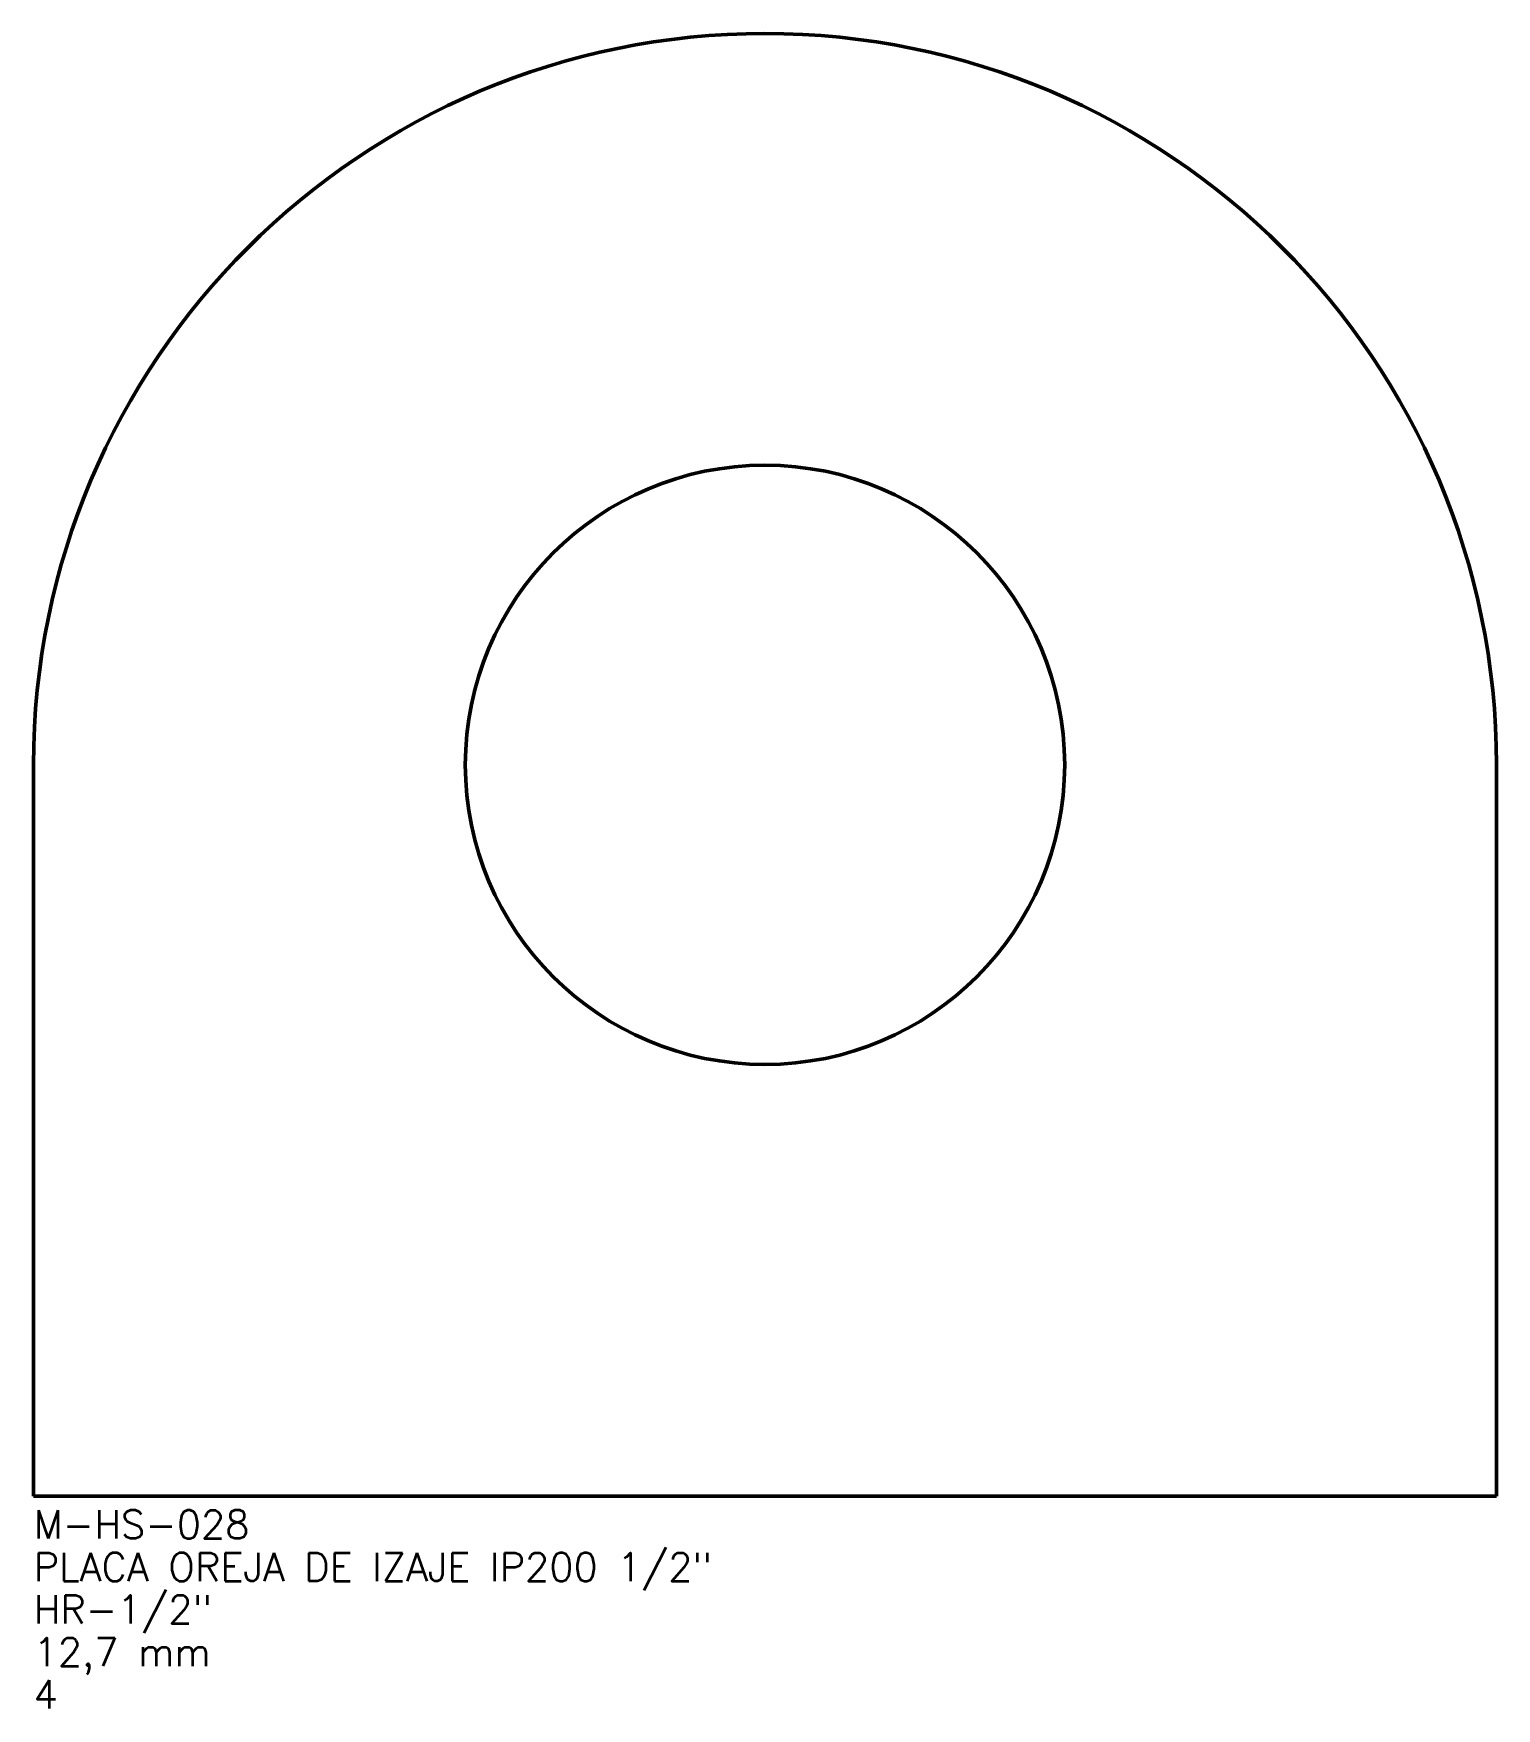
# Model space of a CAD drawing. Header units: millimetres. Extents: x 0 to 155, y -22 to 155.
import ezdxf

# ---------------------------------------------------------------- set-up
doc = ezdxf.new("R2010")
doc.units = ezdxf.units.MM
doc.layers.add('IV_INTERIOR_PROFILES', color=7, linetype='Continuous', lineweight=50)
doc.layers.add('IV_OUTER_PROFILE', color=7, linetype='Continuous', lineweight=50)
doc.layers.add('IV_TEXT', color=7, linetype='Continuous')
doc.styles.add('RomanS', font='RomanS.shx')

msp = doc.modelspace()

# ---------------------------------------------------------------- linework, layer by layer
at = {"layer": 'IV_INTERIOR_PROFILES'}
msp.add_circle((77.5, 77.5), 31.75, dxfattribs=at)
at = {"layer": 'IV_OUTER_PROFILE'}
for p, q in [((0, 77.5), (0, 0)), ((155, 0), (155, 77.5)), ((0, 0), (155, 0))]:
    msp.add_line(p, q, dxfattribs=at)
msp.add_arc((77.5, 77.5), 77.5, 0, 180, dxfattribs=at)

# ---------------------------------------------------------------- texts
at = {"layer": 'IV_TEXT', "style": 'RomanS'}
for s, p in [('M-HS-028', (0, -4.5)), ('PLACA OREJA DE IZAJE IP200 1/2"', (0, -9)), ('HR-1/2"', (0, -13.5)), ('12,7 mm', (0, -18)), ('4', (0, -22.5))]:
    msp.add_text(s, height=3, dxfattribs=at).set_placement(p)

doc.saveas('drawing.dxf')
